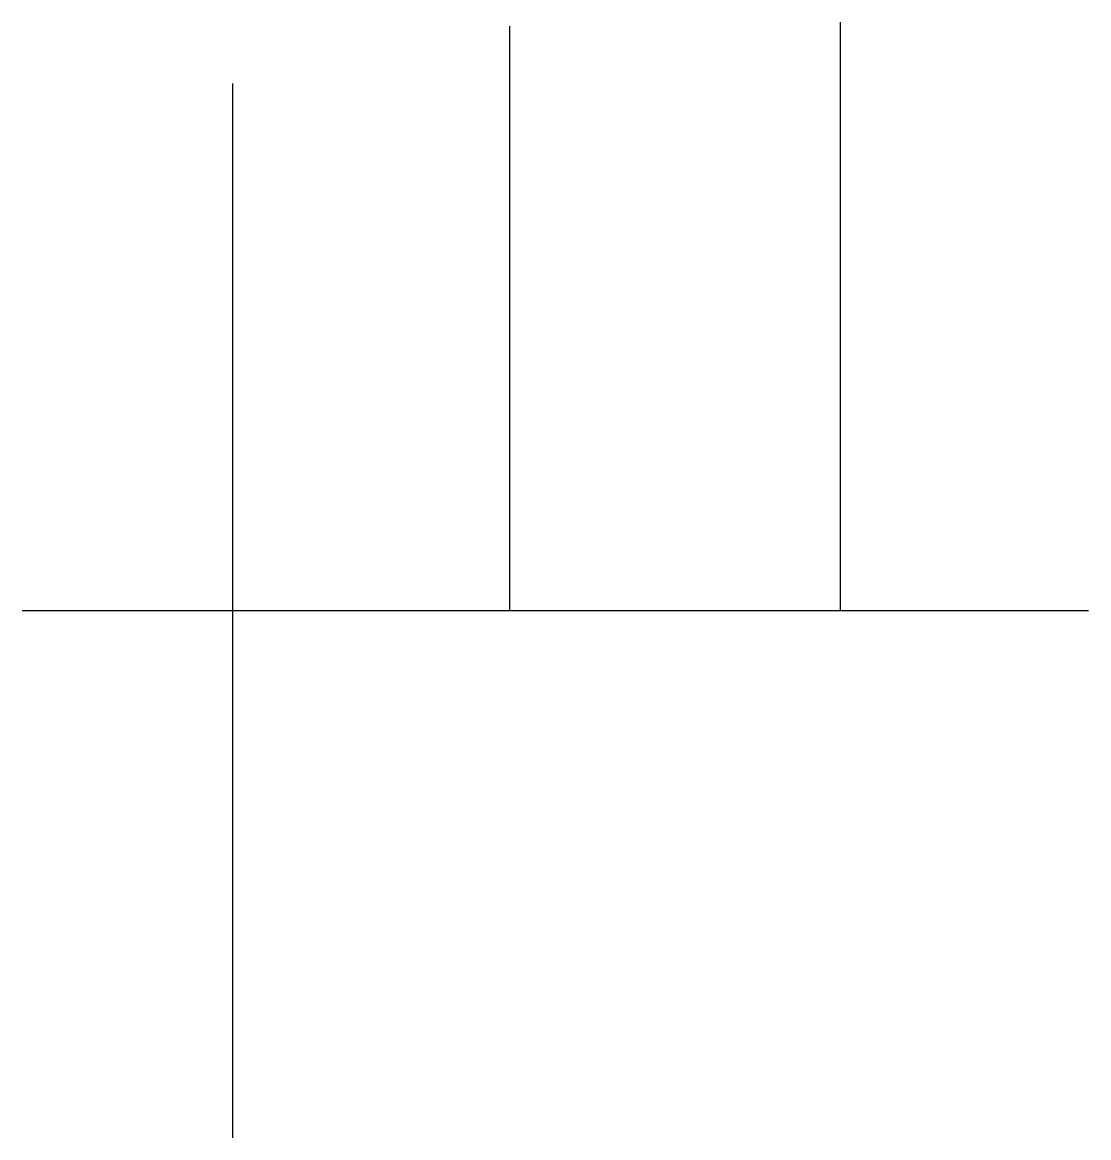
# Model space of a CAD drawing. Header units: millimetres. Extents: x 834 to 1923, y 311 to 1450.
import ezdxf

# ---------------------------------------------------------------- set-up
doc = ezdxf.new("R2010")
doc.units = ezdxf.units.MM
doc.layers.add('B40 H40', color=20, linetype='Continuous')
doc.layers.add('DOF x y z', color=92, linetype='Continuous')

msp = doc.modelspace()

# ---------------------------------------------------------------- linework, layer by layer
at = {"layer": 'B40 H40'}
for p, q in [((1669.6, 1450.3), (1669.6, 849.4)), ((1332, 1446.4), (1332, 849.4)), ((1049, 1387.8), (1049, 311))]:
    msp.add_line(p, q, dxfattribs=at)
at = {"layer": 'DOF x y z'}
msp.add_line((834.3, 849.4), (1923.3, 849.4), dxfattribs=at)

doc.saveas('drawing.dxf')
